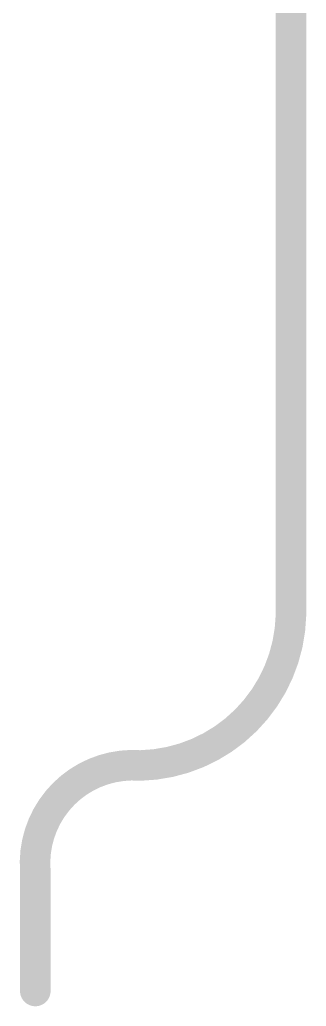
# Model space of a CAD drawing. Extents: x -20 to 87, y -17 to 53.
# Drawn here: x 1.11 to 3.01, y 8.99 to 15.55 of the extents above; entities that cross this region are included whole.
import ezdxf

# ---------------------------------------------------------------- set-up
doc = ezdxf.new("R2010")
doc.units = 0
doc.layers.add('21', color=41, linetype='CONTINUOUS')

msp = doc.modelspace()

# ---------------------------------------------------------------- linework, layer by layer
at = {"layer": '21', "const_width": 0.2032}
for points in [[(2.91, 11.59), (2.91, 19.99)], [(1.21, 9.89), (1.21, 9.09)]]:
    msp.add_lwpolyline(points, dxfattribs=at)
at = {"layer": '21'}
for points, const_width in [([(1.91, 10.59, 0.4), (2.91, 11.59)], 0.2032), ([(2.9608, 11.5888, 1), (2.8592, 11.5912)], 0.1016), ([(2.8592, 11.59, 1), (2.9608, 11.59)], 0.1016), ([(1.91, 10.59, 0.4599), (1.21, 9.89)], 0.2032), ([(1.9088, 10.6408, 1), (1.9112, 10.5392)], 0.1016), ([(1.9061, 10.5393, 1), (1.9139, 10.6407)], 0.1016), ([(1.2608, 9.89, 1), (1.1592, 9.89)], 0.1016), ([(1.1593, 9.8861, 1), (1.2607, 9.8939)], 0.1016), ([(1.1592, 9.09, 1), (1.2608, 9.09)], 0.1016)]:
    msp.add_lwpolyline(points, format="xyb", dxfattribs=dict(at, const_width=const_width))

doc.saveas('drawing.dxf')
